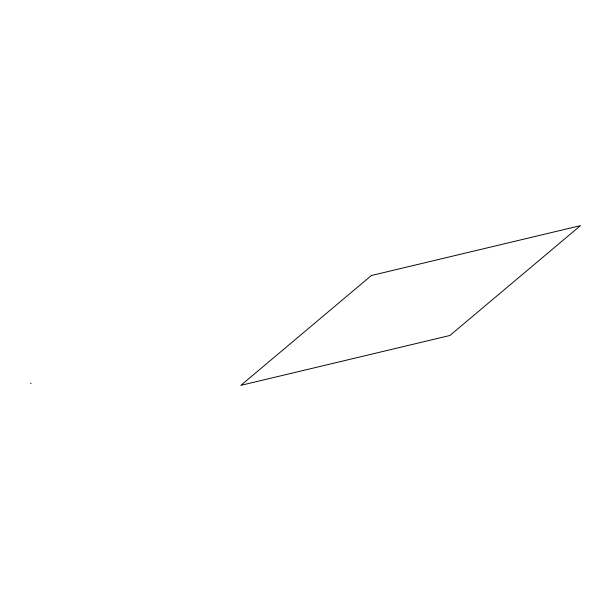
<?xml version="1.0" encoding="UTF-8"?>
<svg xmlns="http://www.w3.org/2000/svg" width="611" height="611" viewBox="0 0 611 611"><rect width="100%" height="100%" fill="white"/><g stroke="black" fill="none" stroke-linecap="round" stroke-linejoin="round"><path stroke-width="0.92" d="M30.55 383.334L31.123 383.196M371.404 275.508L240.841 385.358L449.887 335.492L580.45 225.642L371.404 275.508"/></g></svg>
